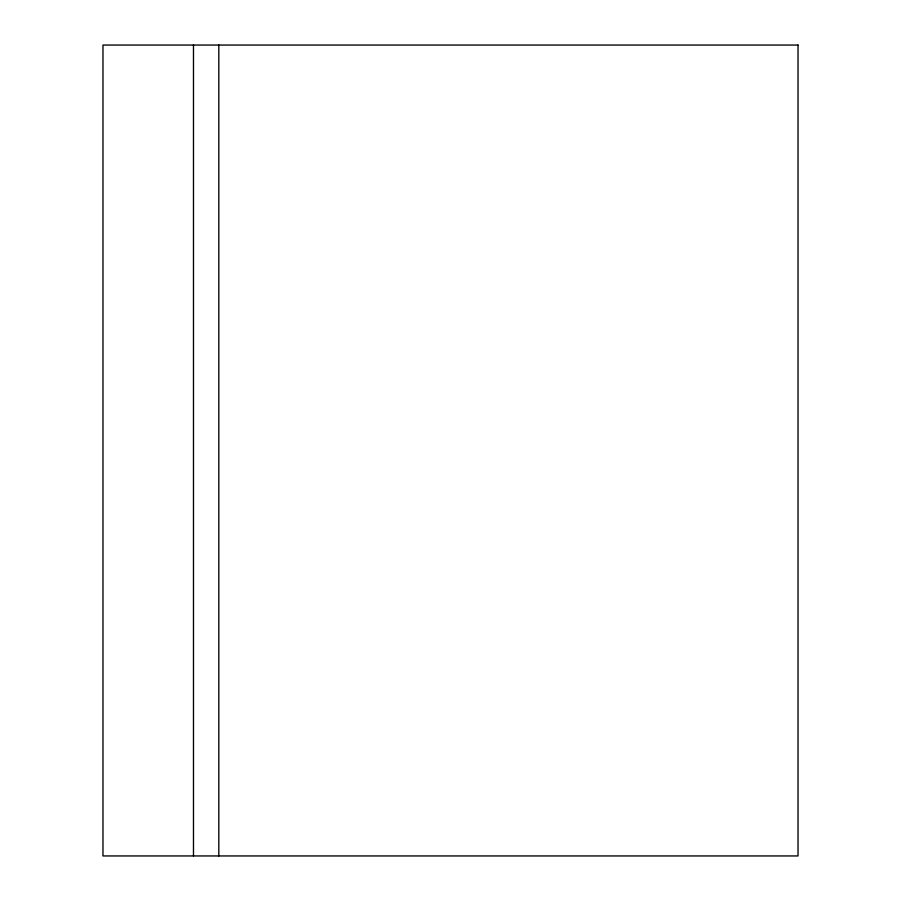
<?xml version="1.0" encoding="UTF-8"?>
<svg xmlns="http://www.w3.org/2000/svg" width="901" height="901" viewBox="0 0 901 901"><rect width="100%" height="100%" fill="white"/><g stroke="black" fill="none" stroke-linecap="round" stroke-linejoin="round"><path stroke-width="1.35" d="M218.819 45.05L218.819 855.95M193.478 45.05L193.478 855.95M798.027 45.05L102.973 45.05L102.973 855.95L798.027 855.95L798.027 45.05"/></g></svg>
